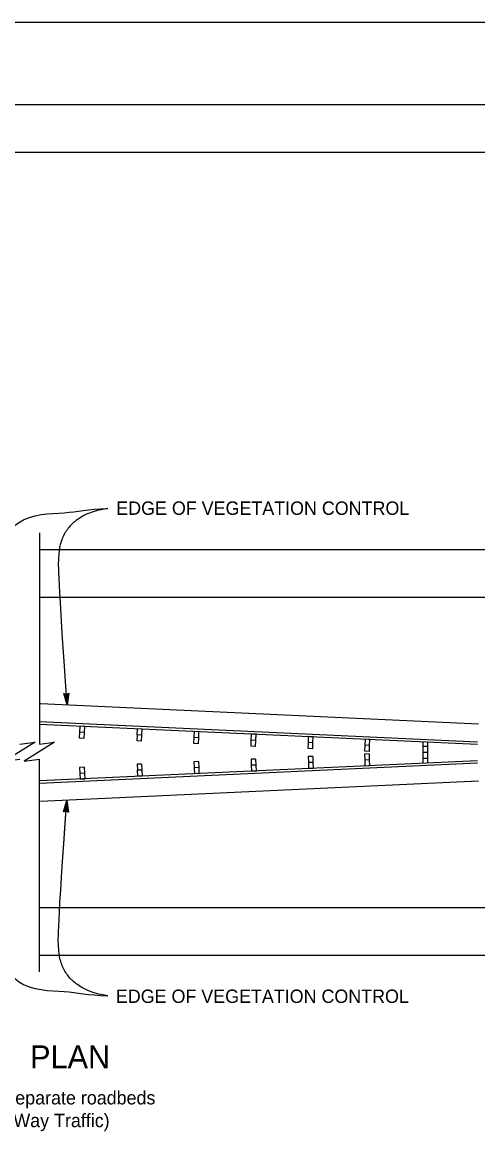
# Model space of a CAD drawing. Extents: x -894 to 866, y -472 to 714.
# Drawn here: x -126 to 112, y 127 to 714 of the extents above; entities that cross this region are included whole.
import ezdxf

# ---------------------------------------------------------------- set-up
doc = ezdxf.new("R2010")
doc.units = 0
for name, color, linetype in [('border_PLOTTING-ELEMENTS', 7, 'Continuous'), ('border_rw_22x34_Cut_Lines', 7, 'Continuous'), ('border_SHEET', 7, 'Continuous'), ('rd_ES', 7, 'Continuous'), ('rd_ETW', 7, 'Continuous'), ('tcd_MISC', 7, 'Continuous'), ('tcd_RAILING', 7, 'Continuous'), ('tcd_RAILING-anno', 7, 'Continuous')]:
    doc.layers.add(name, color=color, linetype=linetype)

msp = doc.modelspace()

# ---------------------------------------------------------------- linework, layer by layer
at = {"layer": 'border_PLOTTING-ELEMENTS'}
for points in [[(-894.04, -472.44), (865.96, -472.44), (865.96, 713.56), (-894.04, 713.56)], [(-864.04, 670.56), (835.96, 670.56), (835.96, -429.44), (-864.04, -429.44)]]:
    msp.add_lwpolyline(points, close=True, dxfattribs=at)
at = {"layer": 'border_rw_22x34_Cut_Lines'}
msp.add_lwpolyline([(-864.04, 670.56), (835.96, 670.56), (835.96, -429.44), (-864.04, -429.44)], close=True, dxfattribs=at)
at = {"layer": 'border_SHEET'}
msp.add_line((-814.04, 645.56), (810.96, 645.56), dxfattribs=at)
at = {"layer": 'rd_ES'}
for p, q in [((-117.19, 412.42), (468.07, 412.42)), ((-117.26, 249.91), (468.07, 249.91))]:
    msp.add_line(p, q, dxfattribs=at)
at = {"layer": 'rd_ETW'}
for p, q in [((-117.19, 437.42), (468.07, 437.42)), ((-117.26, 224.91), (468.07, 224.91))]:
    msp.add_line(p, q, dxfattribs=at)
at = {"layer": 'tcd_MISC'}
for p, q in [((-117.36, 446.09), (-117.36, 335.5)), ((112.56, 345.97), (-116.81, 356.64)), ((-117.36, 216.18), (-117.36, 327.5)), ((112.56, 315.96), (-116.81, 305.37))]:
    msp.add_line(p, q, dxfattribs=at)
for points in [[(-127.6, 335.5), (-119.6, 336.5), (-135.59, 326.5), (-127.6, 327.5)], [(-117.36, 335.5), (-109.37, 336.5), (-125.35, 326.5), (-117.36, 327.5)]]:
    msp.add_lwpolyline(points, dxfattribs=at)
at = {"layer": 'tcd_RAILING'}
for p, q in [((112.12, 336.48), (-117.26, 347.15)), ((112.08, 335.33), (-117.25, 345.81)), ((-96.28, 338.49), (-96.15, 341.63)), ((-96.16, 341.63), (-96.03, 344.78)), ((-93.77, 341.53), (-96.15, 341.63)), ((-93.64, 344.68), (-96.03, 344.78)), ((-93.9, 338.39), (-93.77, 341.53)), ((-93.78, 341.53), (-93.64, 344.68)), ((-66.07, 340.29), (-65.93, 343.44)), ((-63.55, 343.34), (-65.93, 343.44)), ((-63.68, 340.19), (-63.55, 343.34)), ((-36.28, 338.83), (-36.15, 341.98)), ((-33.77, 341.88), (-36.15, 341.98)), ((-33.9, 338.74), (-33.77, 341.88)), ((-6.39, 337.53), (-6.26, 340.68)), ((-3.88, 340.58), (-6.26, 340.68)), ((-4.01, 337.43), (-3.88, 340.58)), ((-93.9, 338.39), (-96.28, 338.49)), ((-66.19, 337.14), (-66.06, 340.29)), ((-63.81, 337.04), (-66.19, 337.14)), ((-63.68, 340.19), (-66.06, 340.29)), ((-63.81, 337.04), (-63.68, 340.19)), ((-36.41, 335.69), (-36.28, 338.83)), ((-34.03, 335.59), (-36.41, 335.69)), ((-33.9, 338.73), (-36.28, 338.83)), ((-34.03, 335.59), (-33.9, 338.73)), ((-6.52, 334.38), (-6.39, 337.53)), ((-4.01, 337.43), (-6.39, 337.53)), ((-4.14, 334.28), (-4.01, 337.43)), ((23.4, 333.08), (23.53, 336.22)), ((23.53, 336.22), (23.66, 339.37)), ((25.92, 336.12), (23.53, 336.22)), ((26.04, 339.27), (23.66, 339.37)), ((25.78, 332.98), (25.92, 336.12)), ((25.91, 336.12), (26.04, 339.27)), ((53.08, 331.68), (53.21, 334.83)), ((53.21, 334.83), (53.34, 337.98)), ((55.59, 334.73), (53.21, 334.83)), ((55.72, 337.87), (53.34, 337.98)), ((55.46, 331.58), (55.59, 334.73)), ((55.59, 334.73), (55.72, 337.87)), ((83.47, 336.64), (83.47, 330.98)), ((85.85, 336.53), (85.85, 330.98)), ((-4.14, 334.28), (-6.52, 334.38)), ((25.78, 332.98), (23.4, 333.08)), ((25.78, 328.99), (23.4, 328.89)), ((23.4, 328.89), (23.53, 325.74)), ((25.78, 328.99), (25.92, 325.84)), ((55.26, 330.35), (52.88, 330.25)), ((52.88, 330.25), (53.01, 327.11)), ((55.46, 331.58), (53.08, 331.68)), ((55.26, 330.35), (55.39, 327.21)), ((83.46, 330.98), (83.46, 325.33)), ((85.85, 334.13), (83.47, 334.13)), ((85.85, 330.98), (83.47, 330.98)), ((85.85, 330.98), (85.84, 325.44)), ((112.13, 326.63), (-117.25, 316.2)), ((112.13, 325.45), (-117.25, 314.86)), ((-93.9, 323.34), (-96.28, 323.23)), ((-96.28, 323.23), (-96.15, 320.09)), ((-93.9, 323.34), (-93.77, 320.19)), ((-63.81, 324.97), (-66.19, 324.87)), ((-66.19, 324.87), (-66.06, 321.72)), ((-63.81, 324.97), (-63.68, 321.82)), ((-34.03, 326.28), (-36.41, 326.18)), ((-36.41, 326.18), (-36.28, 323.03)), ((-33.9, 323.14), (-36.28, 323.03)), ((-36.28, 323.03), (-36.15, 319.89)), ((-34.03, 326.28), (-33.9, 323.14)), ((-33.9, 323.13), (-33.77, 319.99)), ((-4.14, 327.61), (-6.52, 327.51)), ((-6.52, 327.51), (-6.39, 324.36)), ((-4.01, 324.46), (-6.39, 324.36)), ((-6.39, 324.36), (-6.26, 321.21)), ((-4.14, 327.61), (-4.01, 324.46)), ((-4.01, 324.46), (-3.88, 321.31)), ((25.92, 325.84), (23.53, 325.74)), ((23.53, 325.74), (23.66, 322.59)), ((25.91, 325.84), (26.04, 322.69)), ((55.39, 327.21), (53.01, 327.11)), ((53.01, 327.11), (53.14, 323.96)), ((55.52, 324.06), (53.14, 323.96)), ((55.39, 327.21), (55.52, 324.06)), ((85.85, 327.83), (83.46, 327.83)), ((-96.16, 320.09), (-96.03, 316.94)), ((-93.77, 320.19), (-96.15, 320.09)), ((-93.64, 317.04), (-96.03, 316.94)), ((-93.78, 320.19), (-93.64, 317.04)), ((-66.07, 321.72), (-65.93, 318.58)), ((-63.68, 321.82), (-66.06, 321.72)), ((-63.55, 318.68), (-65.93, 318.58)), ((-63.68, 321.82), (-63.55, 318.68)), ((-33.77, 319.99), (-36.15, 319.89)), ((-3.88, 321.31), (-6.26, 321.21)), ((26.04, 322.69), (23.66, 322.59))]:
    msp.add_line(p, q, dxfattribs=at)
at = {"layer": 'tcd_RAILING-anno'}
for p, q in [((-104.63, 361.91), (-104.63, 361.91)), ((-101.97, 362.1), (-101.97, 362.1)), ((-102.87, 356.02), (-102.87, 356.02)), ((-103.01, 305.88), (-103.01, 305.88)), ((-104.78, 299.99), (-104.78, 299.99)), ((-102.11, 299.8), (-102.11, 299.8))]:
    msp.add_line(p, q, dxfattribs=at)
for points in [[(-101.97, 362.1), (-102.87, 356.02), (-104.63, 361.91), (-104.26, 361.72), (-102.98, 357.41), (-102.31, 361.86), (-102.64, 361.63), (-103.07, 358.78), (-103.89, 361.53), (-103.52, 361.35), (-103.17, 360.15), (-102.98, 361.39), (-103.25, 361.21), (-104.63, 361.91), (-103.25, 361.21)], [(-104.78, 299.99), (-103.01, 305.88), (-102.11, 299.8), (-102.45, 300.04), (-103.11, 304.49), (-104.41, 300.17), (-104.04, 300.36), (-103.21, 303.12), (-102.79, 300.27), (-103.13, 300.51), (-103.31, 301.74), (-103.67, 300.55), (-103.38, 300.69), (-102.11, 299.8), (-103.38, 300.69)]]:
    msp.add_lwpolyline(points, close=True, dxfattribs=at)
for points in [[(-157.9, 371.2), (-140.31, 426.62), (-143.13, 426.42), (-131.25, 456.54), (-101.86, 455.95), (-92.48, 458.55), (-81.53, 458.88)], [(-81.53, 458.88), (-88.83, 457.77), (-95.09, 454.9), (-100.03, 451.25), (-103.68, 447.08), (-106.55, 440.83), (-107.32, 434.62), (-107.84, 424.38), (-102.98, 356.16)], [(-81.53, 203.64), (-88.83, 204.75), (-95.09, 207.62), (-100.03, 211.27), (-103.68, 215.44), (-106.55, 221.69), (-107.32, 227.9), (-107.84, 238.13), (-103, 306)], [(-81.53, 203.64), (-88.83, 204.75), (-95.09, 207.62), (-100.03, 211.27), (-103.68, 215.44), (-106.55, 221.69), (-107.32, 227.9), (-107.84, 238.12), (-103.01, 305.88)], [(-158.25, 291.54), (-140.29, 235.9), (-143.16, 236.16), (-131.25, 205.98), (-101.86, 206.57), (-92.48, 203.97), (-81.53, 203.64)]]:
    msp.add_open_spline(points, degree=3, dxfattribs=at)

# ---------------------------------------------------------------- texts
for s, height, p in [('EDGE OF VEGETATION CONTROL', 7, (-77.08, 455.57)), ('EDGE OF VEGETATION CONTROL', 7, (-77.29, 199.85)), ('PLAN', 12, (-122.21, 165.62)), ('Fixed object(s) between separate roadbeds', 7, (-236.64, 146.67)), ('(One-Way Traffic)', 7, (-154.93, 134.77))]:
    msp.add_text(s, height=height, dxfattribs=at).set_placement(p)

doc.saveas('drawing.dxf')
